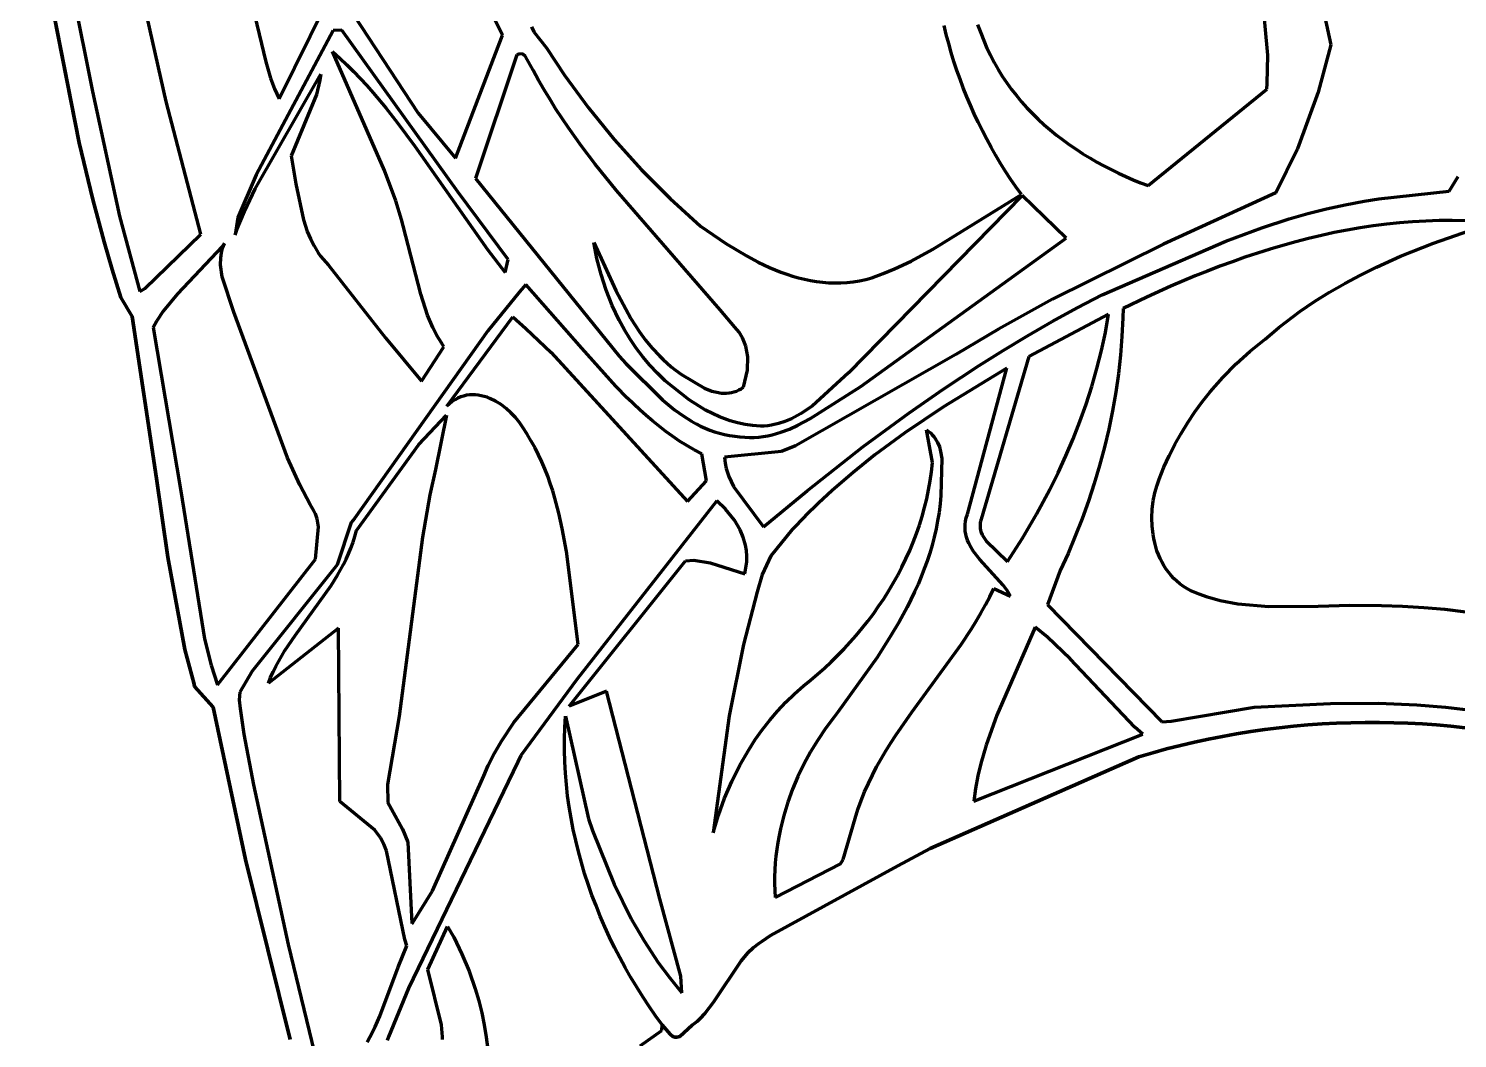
# Model space of a CAD drawing. Header units: millimetres. Extents: x 0 to 6.7, y 0 to 10.
# Drawn here: x 1.568 to 4.079, y 1.433 to 3.208 of the extents above; entities that cross this region are included whole.
import ezdxf

# ---------------------------------------------------------------- set-up
doc = ezdxf.new("R2010")
doc.units = ezdxf.units.MM
doc.layers.add('color#000000ff', color=7, linetype='CONTINUOUS', lineweight=100)
doc.layers.add('color#ffffffff', color=7, linetype='CONTINUOUS', lineweight=100)

msp = doc.modelspace()

# ---------------------------------------------------------------- linework, layer by layer
at = {"layer": 'color#000000ff'}
for p, q in [((1.6016, 3.4916), (1.6808, 3.0976)), ((1.6574, 3.0073), (1.5683, 3.4592)), ((2.4014, 3.1966), (2.3108, 3.3779)), ((3.746, 3.1611), (3.7254, 3.3887)), ((1.8102, 3.0799), (1.7467, 3.3621)), ((2.0912, 3.3072), (2.2529, 3.0596)), ((1.9616, 3.2471), (1.9853, 3.1495)), ((2.0086, 3.0848), (2.09, 3.2495)), ((3.2361, 3.2152), (3.2419, 3.2004)), ((3.8462, 3.2284), (3.8569, 3.1796)), ((2.1034, 3.2049), (1.9683, 2.9509)), ((2.119, 3.2051), (2.1034, 3.2049)), ((2.3227, 2.9214), (2.119, 3.2051)), ((2.3183, 2.9804), (2.4014, 3.1966)), ((2.4522, 3.2111), (2.456, 3.2023)), ((2.456, 3.2023), (2.4785, 3.1743)), ((3.1811, 3.1976), (3.1772, 3.2136)), ((3.1853, 3.1818), (3.1811, 3.1976)), ((3.2419, 3.2004), (3.2469, 3.187)), ((2.1938, 2.9588), (2.1025, 3.1677)), ((2.1025, 3.1677), (2.1152, 3.1562)), ((2.4785, 3.1743), (2.5102, 3.1265)), ((3.1898, 3.1659), (3.1853, 3.1818)), ((3.1946, 3.1502), (3.1898, 3.1659)), ((3.2469, 3.187), (3.2525, 3.1739)), ((3.2525, 3.1739), (3.2585, 3.1611)), ((3.8569, 3.1796), (3.8348, 3.0962)), ((1.9853, 3.1495), (1.9937, 3.121)), ((2.1152, 3.1562), (2.1275, 3.1445)), ((2.1275, 3.1445), (2.1395, 3.1325)), ((2.4264, 3.1617), (2.3538, 2.9444)), ((2.4298, 3.1632), (2.4264, 3.1617)), ((2.4328, 3.1638), (2.4298, 3.1632)), ((2.4367, 3.1631), (2.4328, 3.1638)), ((2.4418, 3.1588), (2.4367, 3.1631)), ((2.4551, 3.1352), (2.4418, 3.1588)), ((3.1998, 3.1346), (3.1946, 3.1502)), ((3.2585, 3.1611), (3.2651, 3.1485)), ((3.2651, 3.1485), (3.2721, 3.1363)), ((3.7451, 3.1114), (3.746, 3.1611)), ((1.9666, 2.9266), (2.0818, 3.1282)), ((1.9937, 3.121), (2.0005, 3.1025)), ((2.0803, 3.1176), (2.0741, 3.092)), ((2.0818, 3.1282), (2.0803, 3.1176)), ((2.1395, 3.1325), (2.1513, 3.1202)), ((2.1513, 3.1202), (2.1628, 3.1078)), ((2.4646, 3.1176), (2.4551, 3.1352)), ((2.4745, 3.1003), (2.4646, 3.1176)), ((2.5102, 3.1265), (2.5524, 3.0688)), ((3.2053, 3.1191), (3.1998, 3.1346)), ((3.211, 3.1037), (3.2053, 3.1191)), ((3.2721, 3.1363), (3.2795, 3.1243)), ((3.2795, 3.1243), (3.2874, 3.1126)), ((1.6808, 3.0976), (1.7282, 2.8782)), ((2.0005, 3.1025), (2.0044, 3.0936)), ((2.0044, 3.0936), (2.0086, 3.0848)), ((2.0741, 3.092), (2.03, 2.9843)), ((2.1628, 3.1078), (2.174, 3.095)), ((2.174, 3.095), (2.1959, 3.0691)), ((2.4847, 3.0833), (2.4745, 3.1003)), ((3.2171, 3.0884), (3.211, 3.1037)), ((3.2874, 3.1126), (3.2957, 3.1012)), ((3.2957, 3.1012), (3.3044, 3.0902)), ((3.3044, 3.0902), (3.3135, 3.0794)), ((3.5356, 2.9323), (3.7444, 3.1015)), ((3.7444, 3.1015), (3.7451, 3.1114)), ((3.8348, 3.0962), (3.7984, 2.9969)), ((1.8713, 2.8467), (1.8102, 3.0799)), ((2.1959, 3.0691), (2.2169, 3.0424)), ((2.4952, 3.0665), (2.4847, 3.0833)), ((2.5061, 3.0498), (2.4952, 3.0665)), ((2.5524, 3.0688), (2.5976, 3.0133)), ((3.2235, 3.0733), (3.2171, 3.0884)), ((3.2302, 3.0583), (3.2235, 3.0733)), ((3.3135, 3.0794), (3.3229, 3.0689)), ((3.3229, 3.0689), (3.3327, 3.0587)), ((2.2169, 3.0424), (2.2474, 3.0014)), ((2.2529, 3.0596), (2.3183, 2.9804)), ((2.5172, 3.0334), (2.5061, 3.0498)), ((3.2372, 3.0434), (3.2302, 3.0583)), ((3.2445, 3.0286), (3.2372, 3.0434)), ((3.3327, 3.0587), (3.3428, 3.0488)), ((3.3428, 3.0488), (3.3532, 3.0392)), ((3.3532, 3.0392), (3.3639, 3.03)), ((2.5402, 3.0012), (2.5172, 3.0334)), ((2.5976, 3.0133), (2.6455, 2.9601)), ((3.2521, 3.014), (3.2445, 3.0286)), ((3.2599, 2.9995), (3.2521, 3.014)), ((3.3639, 3.03), (3.3749, 3.021)), ((3.3749, 3.021), (3.3861, 3.0123)), ((1.6811, 2.9078), (1.6574, 3.0073)), ((2.2474, 3.0014), (2.3749, 2.8197)), ((2.5641, 2.9696), (2.5402, 3.0012)), ((3.2681, 2.9852), (3.2599, 2.9995)), ((3.3861, 3.0123), (3.3976, 3.0039)), ((3.3976, 3.0039), (3.4094, 2.9959)), ((3.4094, 2.9959), (3.4213, 2.9881)), ((3.7984, 2.9969), (3.7604, 2.9197)), ((2.03, 2.9843), (2.0377, 2.9353)), ((2.6013, 2.9233), (2.5641, 2.9696)), ((3.2765, 2.9711), (3.2681, 2.9852)), ((3.2852, 2.9571), (3.2765, 2.9711)), ((3.4213, 2.9881), (3.4334, 2.9807)), ((3.4334, 2.9807), (3.4458, 2.9735)), ((3.4458, 2.9735), (3.4582, 2.9667)), ((3.4582, 2.9667), (3.4709, 2.9602)), ((1.9683, 2.9509), (1.9361, 2.8763)), ((2.2137, 2.9055), (2.1938, 2.9588)), ((2.3538, 2.9444), (2.606, 2.6324)), ((2.6455, 2.9601), (2.696, 2.9093)), ((3.2942, 2.9433), (3.2852, 2.9571)), ((3.3035, 2.9297), (3.2942, 2.9433)), ((3.4709, 2.9602), (3.4836, 2.954)), ((3.4836, 2.954), (3.4965, 2.9481)), ((3.4965, 2.9481), (3.5094, 2.9425)), ((3.5094, 2.9425), (3.5225, 2.9373)), ((4.0649, 2.9224), (4.0806, 2.9481)), ((1.9476, 2.8867), (1.9666, 2.9266)), ((2.0377, 2.9353), (2.0512, 2.8719)), ((2.411, 2.8022), (2.3227, 2.9214)), ((2.7839, 2.7136), (2.6013, 2.9233)), ((3.3146, 2.9149), (3.0094, 2.6034)), ((3.1571, 2.82), (3.313, 2.9163)), ((3.313, 2.9163), (3.3035, 2.9297)), ((3.3917, 2.84), (3.3146, 2.9149)), ((3.5225, 2.9373), (3.5356, 2.9323)), ((3.7604, 2.9197), (3.5628, 2.8292)), ((3.9411, 2.9089), (4.0649, 2.9224)), ((1.7009, 2.8336), (1.6811, 2.9078)), ((2.2238, 2.8728), (2.2137, 2.9055)), ((2.696, 2.9093), (2.7489, 2.8611)), ((3.8163, 2.8829), (3.849, 2.8913)), ((3.849, 2.8913), (3.8821, 2.8986)), ((3.8821, 2.8986), (3.9154, 2.9047)), ((3.9154, 2.9047), (3.9411, 2.9089)), ((1.7282, 2.8782), (1.7641, 2.7459)), ((1.9361, 2.8763), (1.9313, 2.8456)), ((1.9351, 2.856), (1.9476, 2.8867)), ((2.0512, 2.8719), (2.058, 2.8517)), ((2.2268, 2.8617), (2.2238, 2.8728)), ((3.7356, 2.8581), (3.7838, 2.8736)), ((3.7838, 2.8736), (3.8163, 2.8829)), ((3.9545, 2.8644), (3.9315, 2.8614)), ((3.9775, 2.8668), (3.9545, 2.8644)), ((4.0006, 2.8686), (3.9775, 2.8668)), ((4.0238, 2.8699), (4.0006, 2.8686)), ((4.047, 2.8706), (4.0238, 2.8699)), ((4.0373, 2.8312), (4.1401, 2.8669)), ((4.0702, 2.8706), (4.047, 2.8706)), ((4.0935, 2.87), (4.0702, 2.8706)), ((1.7727, 2.7515), (1.8713, 2.8467)), ((1.9313, 2.8456), (1.9351, 2.856)), ((2.058, 2.8517), (2.0635, 2.8387)), ((2.0635, 2.8387), (2.07, 2.8262)), ((2.2579, 2.7411), (2.2268, 2.8617)), ((2.7489, 2.8611), (2.7935, 2.8306)), ((3.0307, 2.5793), (3.3917, 2.84)), ((3.6722, 2.8348), (3.7356, 2.8581)), ((3.8176, 2.8392), (3.7951, 2.8333)), ((3.8403, 2.8446), (3.8176, 2.8392)), ((3.863, 2.8495), (3.8403, 2.8446)), ((3.8857, 2.854), (3.863, 2.8495)), ((3.9086, 2.8579), (3.8857, 2.854)), ((3.9315, 2.8614), (3.9086, 2.8579)), ((1.7152, 2.7845), (1.7009, 2.8336)), ((1.9087, 2.8254), (1.8301, 2.7422)), ((1.9059, 2.8054), (1.9071, 2.8138)), ((1.9071, 2.8138), (1.9094, 2.8223)), ((1.9128, 2.8307), (1.9087, 2.8254)), ((1.9094, 2.8223), (1.9128, 2.8307)), ((2.07, 2.8262), (2.0774, 2.8142)), ((2.0774, 2.8142), (2.0815, 2.8084)), ((2.3749, 2.8197), (2.4059, 2.7792)), ((2.5671, 2.8038), (2.5615, 2.832)), ((2.5615, 2.832), (2.6005, 2.7478)), ((2.7935, 2.8306), (2.8312, 2.808)), ((3.1194, 2.7993), (3.1571, 2.82)), ((3.5628, 2.8292), (3.3679, 2.7325)), ((3.4553, 2.74), (3.6722, 2.8348)), ((3.7281, 2.8134), (3.706, 2.8061)), ((3.7504, 2.8205), (3.7281, 2.8134)), ((3.7727, 2.8271), (3.7504, 2.8205)), ((3.7951, 2.8333), (3.7727, 2.8271)), ((3.9795, 2.8079), (4.0373, 2.8312)), ((1.9055, 2.7927), (1.9059, 2.8054)), ((1.9085, 2.7716), (1.9055, 2.7927)), ((2.0815, 2.8084), (2.0859, 2.8028)), ((2.0859, 2.8028), (2.0906, 2.7974)), ((2.0906, 2.7974), (2.0956, 2.7921)), ((2.0956, 2.7921), (2.1957, 2.6645)), ((2.4059, 2.7792), (2.411, 2.8022)), ((2.5743, 2.7759), (2.5671, 2.8038)), ((2.8312, 2.808), (2.8506, 2.7977)), ((2.8506, 2.7977), (2.8704, 2.7884)), ((2.8704, 2.7884), (2.8905, 2.7801)), ((3.0903, 2.7856), (3.1194, 2.7993)), ((3.6621, 2.7903), (3.6403, 2.7819)), ((3.684, 2.7983), (3.6621, 2.7903)), ((3.706, 2.8061), (3.684, 2.7983)), ((3.909, 2.7749), (3.9369, 2.7887)), ((3.9369, 2.7887), (3.9795, 2.8079)), ((1.7305, 2.7356), (1.7152, 2.7845)), ((1.9289, 2.7095), (1.9085, 2.7716)), ((2.5832, 2.7484), (2.5743, 2.7759)), ((2.8905, 2.7801), (2.9007, 2.7764)), ((2.9007, 2.7764), (2.911, 2.7731)), ((2.911, 2.7731), (2.9214, 2.7701)), ((2.9214, 2.7701), (2.9318, 2.7675)), ((2.9318, 2.7675), (2.9423, 2.7653)), ((2.9423, 2.7653), (2.9529, 2.7636)), ((2.9529, 2.7636), (2.9635, 2.7622)), ((2.9635, 2.7622), (2.9742, 2.7614)), ((3.0067, 2.7618), (3.0176, 2.763)), ((3.0176, 2.763), (3.0286, 2.7648)), ((3.0286, 2.7648), (3.0397, 2.7671)), ((3.0397, 2.7671), (3.05, 2.7703)), ((3.05, 2.7703), (3.0704, 2.7774)), ((3.0704, 2.7774), (3.0903, 2.7856)), ((3.6187, 2.7733), (3.5758, 2.7552)), ((3.6403, 2.7819), (3.6187, 2.7733)), ((3.8815, 2.7603), (3.909, 2.7749)), ((1.7641, 2.7459), (1.7727, 2.7515)), ((1.8301, 2.7422), (1.8046, 2.7114)), ((2.2696, 2.7042), (2.2579, 2.7411)), ((2.4308, 2.7452), (2.3754, 2.6769)), ((2.4422, 2.7586), (2.4308, 2.7452)), ((2.5404, 2.6465), (2.4422, 2.7586)), ((2.5938, 2.7216), (2.5832, 2.7484)), ((2.6005, 2.7478), (2.6268, 2.6987)), ((2.9742, 2.7614), (2.985, 2.761)), ((2.985, 2.761), (2.9958, 2.7611)), ((2.9958, 2.7611), (3.0067, 2.7618)), ((3.411, 2.7171), (3.4553, 2.74)), ((3.5758, 2.7552), (3.5334, 2.7361)), ((3.8283, 2.7283), (3.8546, 2.7448)), ((3.8546, 2.7448), (3.8815, 2.7603)), ((1.7506, 2.7021), (1.7305, 2.7356)), ((2.6062, 2.6955), (2.5938, 2.7216)), ((2.8094, 2.6833), (2.7839, 2.7136)), ((3.3679, 2.7325), (3.2726, 2.6801)), ((3.3672, 2.6931), (3.411, 2.7171)), ((3.4917, 2.7163), (3.4913, 2.6998)), ((3.5334, 2.7361), (3.4917, 2.7163)), ((3.8026, 2.7108), (3.8283, 2.7283)), ((1.7933, 2.4175), (1.7506, 2.7021)), ((1.7937, 2.6947), (1.7873, 2.6829)), ((1.8046, 2.7114), (1.7937, 2.6947)), ((2.0233, 2.4535), (1.9289, 2.7095)), ((2.2787, 2.6828), (2.2696, 2.7042)), ((2.3035, 2.5444), (2.4191, 2.7018)), ((2.4191, 2.7018), (2.4421, 2.6812)), ((2.6154, 2.6787), (2.6062, 2.6955)), ((2.6268, 2.6987), (2.6418, 2.6754)), ((3.324, 2.6683), (3.3672, 2.6931)), ((3.4662, 2.7062), (3.326, 2.6321)), ((3.4606, 2.6741), (3.4662, 2.7062)), ((3.4913, 2.6998), (3.4897, 2.6669)), ((3.7653, 2.6825), (3.7776, 2.6922)), ((3.7776, 2.6922), (3.79, 2.7016)), ((3.79, 2.7016), (3.8026, 2.7108)), ((1.7873, 2.6829), (1.8359, 2.3951)), ((2.3754, 2.6769), (2.1408, 2.3472)), ((2.1957, 2.6645), (2.2589, 2.5883)), ((2.2857, 2.669), (2.2787, 2.6828)), ((2.2938, 2.6556), (2.2857, 2.669)), ((2.4421, 2.6812), (2.4866, 2.6387)), ((2.6254, 2.6623), (2.6154, 2.6787)), ((2.6362, 2.6464), (2.6254, 2.6623)), ((2.6418, 2.6754), (2.6526, 2.6605)), ((2.8169, 2.6743), (2.8094, 2.6833)), ((2.8229, 2.6644), (2.8169, 2.6743)), ((2.8286, 2.6502), (2.8229, 2.6644)), ((3.2726, 2.6801), (3.1977, 2.6356)), ((3.2812, 2.6426), (3.324, 2.6683)), ((3.4538, 2.6422), (3.4606, 2.6741)), ((3.4897, 2.6669), (3.4871, 2.6341)), ((3.7154, 2.6413), (3.7415, 2.6622)), ((3.7415, 2.6622), (3.7533, 2.6725)), ((3.7533, 2.6725), (3.7653, 2.6825)), ((2.2589, 2.5883), (2.2983, 2.649)), ((2.2983, 2.649), (2.2938, 2.6556)), ((2.4866, 2.6387), (2.7262, 2.3773)), ((2.6002, 2.5796), (2.5404, 2.6465)), ((2.6477, 2.6311), (2.6362, 2.6464)), ((2.6526, 2.6605), (2.6643, 2.6463)), ((2.6643, 2.6463), (2.6769, 2.6328)), ((2.8321, 2.6314), (2.8286, 2.6502)), ((3.239, 2.6161), (3.2812, 2.6426)), ((3.4459, 2.6106), (3.4538, 2.6422)), ((3.6905, 2.6189), (3.7154, 2.6413)), ((2.606, 2.6324), (2.6181, 2.6195)), ((2.6181, 2.6195), (2.6826, 2.5554)), ((2.6601, 2.6164), (2.6477, 2.6311)), ((2.6733, 2.6024), (2.6601, 2.6164)), ((2.6769, 2.6328), (2.6836, 2.6263)), ((2.6836, 2.6263), (2.6905, 2.62)), ((2.6905, 2.62), (2.6977, 2.6139)), ((2.6977, 2.6139), (2.7052, 2.6081)), ((2.8319, 2.6081), (2.8321, 2.6314)), ((3.1977, 2.6356), (2.9161, 2.4748)), ((3.1765, 2.5749), (3.239, 2.6161)), ((3.326, 2.6321), (3.2424, 2.346)), ((3.4871, 2.6341), (3.4835, 2.6015)), ((3.667, 2.595), (3.6905, 2.6189)), ((2.6872, 2.5891), (2.6733, 2.6024)), ((2.7294, 2.5554), (2.6872, 2.5891)), ((2.7052, 2.6081), (2.7159, 2.6004)), ((2.7159, 2.6004), (2.756, 2.5762)), ((2.8249, 2.5779), (2.8319, 2.6081)), ((3.0094, 2.6034), (2.9454, 2.5448)), ((3.2877, 2.6112), (3.176, 2.5433)), ((3.2181, 2.355), (3.2877, 2.6112)), ((3.4369, 2.5793), (3.4459, 2.6106)), ((3.4835, 2.6015), (3.4788, 2.5689)), ((3.6449, 2.5699), (3.667, 2.595)), ((2.3329, 2.5624), (2.3278, 2.5607)), ((2.338, 2.5636), (2.3329, 2.5624)), ((2.3431, 2.5643), (2.338, 2.5636)), ((2.3483, 2.5646), (2.3431, 2.5643)), ((2.3535, 2.5644), (2.3483, 2.5646)), ((2.3587, 2.5639), (2.3535, 2.5644)), ((2.3639, 2.563), (2.3587, 2.5639)), ((2.369, 2.5617), (2.3639, 2.563)), ((2.3741, 2.5601), (2.369, 2.5617)), ((2.6211, 2.5584), (2.6002, 2.5796)), ((2.756, 2.5762), (2.7689, 2.5712)), ((2.7689, 2.5712), (2.7776, 2.5689)), ((2.7776, 2.5689), (2.7863, 2.5676)), ((2.7863, 2.5676), (2.795, 2.5675)), ((2.795, 2.5675), (2.7993, 2.5679)), ((2.7993, 2.5679), (2.8037, 2.5686)), ((2.8037, 2.5686), (2.808, 2.5697)), ((2.808, 2.5697), (2.8123, 2.5711)), ((2.8123, 2.5711), (2.8165, 2.573)), ((2.8165, 2.573), (2.8207, 2.5753)), ((2.8207, 2.5753), (2.8249, 2.5779)), ((2.9415, 2.5225), (3.0307, 2.5793)), ((3.1151, 2.5321), (3.1765, 2.5749)), ((3.4269, 2.5482), (3.4369, 2.5793)), ((3.4788, 2.5689), (3.4732, 2.5365)), ((3.631, 2.5524), (3.6449, 2.5699)), ((2.3082, 2.5488), (2.3035, 2.5444)), ((2.313, 2.5526), (2.3082, 2.5488)), ((2.3178, 2.5558), (2.313, 2.5526)), ((2.3228, 2.5585), (2.3178, 2.5558)), ((2.3278, 2.5607), (2.3228, 2.5585)), ((2.3792, 2.5581), (2.3741, 2.5601)), ((2.3891, 2.5533), (2.3792, 2.5581)), ((2.3986, 2.5473), (2.3891, 2.5533)), ((2.4076, 2.5405), (2.3986, 2.5473)), ((2.4161, 2.5328), (2.4076, 2.5405)), ((2.6426, 2.538), (2.6211, 2.5584)), ((2.6537, 2.5281), (2.6426, 2.538)), ((2.6826, 2.5554), (2.7037, 2.5381)), ((2.7037, 2.5381), (2.7184, 2.5275)), ((2.7582, 2.5375), (2.7294, 2.5554)), ((2.7825, 2.5257), (2.7582, 2.5375)), ((2.9454, 2.5448), (2.9251, 2.5309)), ((3.176, 2.5433), (3.1083, 2.4976)), ((3.4159, 2.5175), (3.4269, 2.5482)), ((3.4732, 2.5365), (3.4666, 2.5043)), ((3.6178, 2.5344), (3.631, 2.5524)), ((2.2541, 2.4771), (2.3025, 2.529)), ((2.3025, 2.529), (2.2836, 2.4331)), ((2.4239, 2.5246), (2.4161, 2.5328)), ((2.4309, 2.5158), (2.4239, 2.5246)), ((2.437, 2.5068), (2.4309, 2.5158)), ((2.665, 2.5185), (2.6537, 2.5281)), ((2.6765, 2.5092), (2.665, 2.5185)), ((2.7184, 2.5275), (2.7335, 2.518)), ((2.7335, 2.518), (2.7413, 2.5136)), ((2.7413, 2.5136), (2.7492, 2.5096)), ((2.8014, 2.5187), (2.7825, 2.5257)), ((2.8143, 2.5151), (2.8014, 2.5187)), ((2.8275, 2.5123), (2.8143, 2.5151)), ((2.8408, 2.5104), (2.8275, 2.5123)), ((2.886, 2.5138), (2.8739, 2.511)), ((2.8976, 2.5175), (2.886, 2.5138)), ((2.9089, 2.5223), (2.8976, 2.5175)), ((2.9251, 2.5309), (2.9089, 2.5223)), ((2.92, 2.511), (2.9415, 2.5225)), ((3.0347, 2.4729), (3.1151, 2.5321)), ((3.404, 2.4871), (3.4159, 2.5175)), ((3.5937, 2.4968), (3.6054, 2.5158)), ((3.6054, 2.5158), (3.6178, 2.5344)), ((2.4446, 2.4951), (2.437, 2.5068)), ((2.4517, 2.4833), (2.4446, 2.4951)), ((2.6882, 2.5002), (2.6765, 2.5092)), ((2.7002, 2.4916), (2.6882, 2.5002)), ((2.7125, 2.4833), (2.7002, 2.4916)), ((2.7492, 2.5096), (2.7573, 2.5059)), ((2.7573, 2.5059), (2.7655, 2.5025)), ((2.7655, 2.5025), (2.7739, 2.4995)), ((2.7739, 2.4995), (2.7825, 2.4969)), ((2.7825, 2.4969), (2.7912, 2.4947)), ((2.7912, 2.4947), (2.8001, 2.4929)), ((2.8001, 2.4929), (2.8092, 2.4916)), ((2.8092, 2.4916), (2.8184, 2.4908)), ((2.8184, 2.4908), (2.8269, 2.49)), ((2.8269, 2.49), (2.8352, 2.4896)), ((2.8352, 2.4896), (2.8434, 2.4897)), ((2.8544, 2.5095), (2.8408, 2.5104)), ((2.8434, 2.4897), (2.8515, 2.4903)), ((2.8515, 2.4903), (2.8594, 2.4912)), ((2.8613, 2.5094), (2.8544, 2.5095)), ((2.8594, 2.4912), (2.8673, 2.4926)), ((2.8676, 2.5101), (2.8613, 2.5094)), ((2.8673, 2.4926), (2.8751, 2.4943)), ((2.8739, 2.511), (2.8676, 2.5101)), ((2.8751, 2.4943), (2.8828, 2.4963)), ((2.8828, 2.4963), (2.8904, 2.4987)), ((2.8904, 2.4987), (2.9053, 2.5043)), ((2.9053, 2.5043), (2.92, 2.511)), ((3.1083, 2.4976), (3.0558, 2.4588)), ((3.1568, 2.4454), (3.1464, 2.5031)), ((3.1464, 2.5031), (3.1501, 2.5003)), ((3.1501, 2.5003), (3.1534, 2.4974)), ((3.1534, 2.4974), (3.1565, 2.4943)), ((3.1565, 2.4943), (3.1592, 2.4911)), ((3.1592, 2.4911), (3.1617, 2.4877)), ((3.1617, 2.4877), (3.1658, 2.4805)), ((3.3912, 2.4571), (3.404, 2.4871)), ((3.4666, 2.5043), (3.459, 2.4723)), ((3.5829, 2.4773), (3.5937, 2.4968)), ((2.1446, 2.326), (2.2541, 2.4771)), ((2.4583, 2.4713), (2.4517, 2.4833)), ((2.4645, 2.4591), (2.4583, 2.4713)), ((2.7251, 2.4753), (2.7125, 2.4833)), ((2.738, 2.4678), (2.7251, 2.4753)), ((2.7513, 2.4606), (2.738, 2.4678)), ((2.8915, 2.465), (2.7915, 2.4547)), ((2.9161, 2.4748), (2.8915, 2.465)), ((2.9365, 2.396), (3.0347, 2.4729)), ((3.1658, 2.4805), (3.1689, 2.4729)), ((3.1689, 2.4729), (3.1711, 2.4649)), ((3.1711, 2.4649), (3.1731, 2.4523)), ((3.459, 2.4723), (3.4505, 2.4405)), ((3.5728, 2.4574), (3.5829, 2.4773)), ((2.0451, 2.4064), (2.0233, 2.4535)), ((2.4703, 2.4468), (2.4645, 2.4591)), ((2.4756, 2.4342), (2.4703, 2.4468)), ((2.7599, 2.4136), (2.7513, 2.4606)), ((2.7915, 2.4547), (2.7925, 2.4446)), ((2.7925, 2.4446), (2.7945, 2.4349)), ((3.0558, 2.4588), (3.0176, 2.4282)), ((3.1551, 2.4294), (3.1568, 2.4454)), ((3.1731, 2.4523), (3.1714, 2.3876)), ((3.3775, 2.4274), (3.3912, 2.4571)), ((3.4505, 2.4405), (3.4412, 2.4089)), ((3.5553, 2.4164), (3.5636, 2.4371)), ((3.5636, 2.4371), (3.5728, 2.4574)), ((1.8129, 2.2793), (1.7933, 2.4175)), ((2.2836, 2.4331), (2.2737, 2.3888)), ((2.4806, 2.4216), (2.4756, 2.4342)), ((2.4852, 2.4088), (2.4806, 2.4216)), ((2.7262, 2.3773), (2.7599, 2.4136)), ((2.7945, 2.4349), (2.7989, 2.421)), ((2.7989, 2.421), (2.8071, 2.4035)), ((3.0176, 2.4282), (2.9805, 2.3962)), ((3.15, 2.3976), (3.1528, 2.4134)), ((3.1528, 2.4134), (3.1551, 2.4294)), ((3.363, 2.3981), (3.3775, 2.4274)), ((3.5514, 2.4059), (3.5553, 2.4164)), ((1.8359, 2.3951), (1.8433, 2.3479)), ((2.0631, 2.3718), (2.0451, 2.4064)), ((2.2737, 2.3888), (2.2605, 2.3146)), ((2.4894, 2.3959), (2.4852, 2.4088)), ((2.4933, 2.3828), (2.4894, 2.3959)), ((2.8071, 2.4035), (2.8596, 2.3326)), ((2.8596, 2.3326), (2.9365, 2.396)), ((2.9805, 2.3962), (2.9565, 2.3741)), ((3.1467, 2.3819), (3.15, 2.3976)), ((3.1714, 2.3876), (3.1701, 2.3727)), ((3.3398, 2.3549), (3.363, 2.3981)), ((3.4412, 2.4089), (3.4309, 2.3776)), ((3.5448, 2.3779), (3.5476, 2.3921)), ((3.5476, 2.3921), (3.5514, 2.4059)), ((2.0695, 2.3604), (2.0631, 2.3718)), ((2.0726, 2.3551), (2.0695, 2.3604)), ((2.5003, 2.3564), (2.4933, 2.3828)), ((2.778, 2.378), (2.5316, 2.0644)), ((2.7929, 2.3638), (2.778, 2.378)), ((2.8088, 2.3444), (2.7929, 2.3638)), ((2.9565, 2.3741), (2.9332, 2.3512)), ((3.1386, 2.3509), (3.1429, 2.3663)), ((3.1429, 2.3663), (3.1467, 2.3819)), ((3.1701, 2.3727), (3.1683, 2.3579)), ((3.4309, 2.3776), (3.4197, 2.3467)), ((3.5424, 2.3485), (3.543, 2.3633)), ((3.543, 2.3633), (3.5448, 2.3779)), ((1.8433, 2.3479), (1.8775, 2.1356)), ((2.0757, 2.3468), (2.0726, 2.3551)), ((2.0776, 2.3324), (2.0757, 2.3468)), ((2.135, 2.34), (2.1109, 2.2657)), ((2.1408, 2.3472), (2.135, 2.34)), ((2.5062, 2.3297), (2.5003, 2.3564)), ((2.8187, 2.3275), (2.8088, 2.3444)), ((2.9332, 2.3512), (2.9105, 2.3277)), ((3.1286, 2.3205), (3.1338, 2.3356)), ((3.1338, 2.3356), (3.1386, 2.3509)), ((3.1659, 2.3433), (3.1631, 2.3288)), ((3.1683, 2.3579), (3.1659, 2.3433)), ((3.2141, 2.3308), (3.2142, 2.3365)), ((3.2142, 2.3365), (3.2149, 2.3425)), ((3.2149, 2.3425), (3.2162, 2.3486)), ((3.2162, 2.3486), (3.2181, 2.355)), ((3.2408, 2.3393), (3.2404, 2.336)), ((3.2404, 2.336), (3.2406, 2.3298)), ((3.2414, 2.3426), (3.2408, 2.3393)), ((3.2424, 2.346), (3.2414, 2.3426)), ((3.315, 2.3127), (3.3398, 2.3549)), ((3.4197, 2.3467), (3.4078, 2.316)), ((3.5428, 2.3337), (3.5424, 2.3485)), ((2.0723, 2.2757), (2.0776, 2.3324)), ((2.1386, 2.3053), (2.1418, 2.3155)), ((2.1418, 2.3155), (2.1446, 2.326)), ((2.2605, 2.3146), (2.2198, 2)), ((2.5135, 2.2891), (2.5062, 2.3297)), ((2.8244, 2.3142), (2.8187, 2.3275)), ((2.8284, 2.3003), (2.8244, 2.3142)), ((2.9105, 2.3277), (2.8727, 2.2818)), ((3.1229, 2.3055), (3.1286, 2.3205)), ((3.1598, 2.3145), (3.1561, 2.3003)), ((3.1631, 2.3288), (3.1598, 2.3145)), ((3.2145, 2.3251), (3.2141, 2.3308)), ((3.2154, 2.3196), (3.2145, 2.3251)), ((3.2168, 2.3143), (3.2154, 2.3196)), ((3.2186, 2.3091), (3.2168, 2.3143)), ((3.2406, 2.3298), (3.2419, 2.3239)), ((3.2419, 2.3239), (3.2442, 2.3183)), ((3.2442, 2.3183), (3.2509, 2.3078)), ((3.2888, 2.2716), (3.315, 2.3127)), ((3.4078, 2.316), (3.395, 2.2857)), ((3.5444, 2.319), (3.5428, 2.3337)), ((3.5457, 2.3118), (3.5444, 2.319)), ((3.5473, 2.3046), (3.5457, 2.3118)), ((2.1264, 2.2756), (2.1308, 2.2853)), ((2.1308, 2.2853), (2.1349, 2.2952)), ((2.1349, 2.2952), (2.1386, 2.3053)), ((2.5342, 2.1259), (2.5135, 2.2891)), ((2.8299, 2.2907), (2.8284, 2.3003)), ((2.8306, 2.2809), (2.8299, 2.2907)), ((3.1102, 2.2761), (3.1168, 2.2907)), ((3.1168, 2.2907), (3.1229, 2.3055)), ((3.1519, 2.2862), (3.1474, 2.2723)), ((3.1561, 2.3003), (3.1519, 2.2862)), ((3.2207, 2.3039), (3.2186, 2.3091)), ((3.2233, 2.2989), (3.2207, 2.3039)), ((3.2292, 2.2892), (3.2233, 2.2989)), ((3.24, 2.2752), (3.2292, 2.2892)), ((3.2509, 2.3078), (3.2888, 2.2716)), ((3.395, 2.2857), (3.3814, 2.2557)), ((3.5491, 2.2975), (3.5473, 2.3046)), ((3.5513, 2.2906), (3.5491, 2.2975)), ((3.5539, 2.2838), (3.5513, 2.2906)), ((1.8427, 2.1171), (1.8129, 2.2793)), ((1.9003, 2.0551), (2.0723, 2.2757)), ((2.1109, 2.2657), (1.9614, 2.0789)), ((2.1112, 2.2475), (2.1216, 2.2661)), ((2.1216, 2.2661), (2.1264, 2.2756)), ((2.5186, 2.0173), (2.7228, 2.2728)), ((2.7228, 2.2728), (2.7375, 2.2738)), ((2.7375, 2.2738), (2.7664, 2.2692)), ((2.7664, 2.2692), (2.8269, 2.2499)), ((2.8269, 2.2499), (2.8291, 2.2605)), ((2.8291, 2.2605), (2.8304, 2.2708)), ((2.8304, 2.2708), (2.8306, 2.2809)), ((2.8727, 2.2818), (2.8576, 2.2489)), ((3.0958, 2.2475), (3.1032, 2.2617)), ((3.1032, 2.2617), (3.1102, 2.2761)), ((3.1474, 2.2723), (3.1424, 2.2586)), ((3.2808, 2.2298), (3.24, 2.2752)), ((3.5567, 2.2771), (3.5539, 2.2838)), ((3.5599, 2.2707), (3.5567, 2.2771)), ((3.5634, 2.2644), (3.5599, 2.2707)), ((3.5672, 2.2584), (3.5634, 2.2644)), ((2.0998, 2.2294), (2.1112, 2.2475)), ((2.8576, 2.2489), (2.8486, 2.2183)), ((3.088, 2.2335), (3.0958, 2.2475)), ((3.1371, 2.2449), (3.1314, 2.2314)), ((3.1424, 2.2586), (3.1371, 2.2449)), ((3.3814, 2.2557), (3.3591, 2.1956)), ((3.5714, 2.2526), (3.5672, 2.2584)), ((3.576, 2.2471), (3.5714, 2.2526)), ((3.5809, 2.2418), (3.576, 2.2471)), ((3.5861, 2.2368), (3.5809, 2.2418)), ((3.5917, 2.2322), (3.5861, 2.2368)), ((2.0368, 2.1418), (2.0998, 2.2294)), ((2.8486, 2.2183), (2.8248, 2.1256)), ((3.0712, 2.2061), (3.0798, 2.2197)), ((3.0798, 2.2197), (3.088, 2.2335)), ((3.1254, 2.218), (3.119, 2.2047)), ((3.1314, 2.2314), (3.1254, 2.218)), ((3.2575, 2.2096), (3.2646, 2.2243)), ((3.2646, 2.2243), (3.2937, 2.2108)), ((3.2878, 2.2204), (3.2808, 2.2298)), ((3.2937, 2.2108), (3.2878, 2.2204)), ((3.5977, 2.2278), (3.5917, 2.2322)), ((3.6041, 2.2239), (3.5977, 2.2278)), ((3.6109, 2.2203), (3.6041, 2.2239)), ((3.6253, 2.214), (3.6109, 2.2203)), ((3.6401, 2.2087), (3.6253, 2.214)), ((3.0529, 2.1797), (3.0622, 2.1928)), ((3.0622, 2.1928), (3.0712, 2.2061)), ((3.1124, 2.1916), (3.0983, 2.1657)), ((3.119, 2.2047), (3.1124, 2.1916)), ((3.242, 2.1809), (3.25, 2.1952)), ((3.25, 2.1952), (3.2575, 2.2096)), ((3.3591, 2.1956), (3.5596, 1.9899)), ((3.6626, 2.2024), (3.6401, 2.2087)), ((3.6933, 2.1966), (3.6626, 2.2024)), ((3.7481, 2.192), (3.6933, 2.1966)), ((3.8344, 2.1926), (3.7481, 2.192)), ((3.8901, 2.194), (3.8344, 2.1926)), ((3.9459, 2.1936), (3.8901, 2.194)), ((3.9831, 2.1923), (3.9459, 2.1936)), ((4.0202, 2.1901), (3.9831, 2.1923)), ((4.0573, 2.187), (4.0202, 2.1901)), ((4.0942, 2.1828), (4.0573, 2.187)), ((3.0333, 2.1542), (3.0433, 2.1668)), ((3.0433, 2.1668), (3.0529, 2.1797)), ((3.0983, 2.1657), (3.0833, 2.1402)), ((3.2252, 2.1531), (3.2338, 2.1669)), ((3.2338, 2.1669), (3.242, 2.1809)), ((1.8775, 2.1356), (1.8894, 2.0894)), ((2.113, 2.1547), (1.9897, 2.058)), ((2.0189, 2.115), (2.0368, 2.1418)), ((2.1152, 1.8496), (2.113, 2.1547)), ((3.0124, 2.1298), (3.023, 2.1418)), ((3.023, 2.1418), (3.0333, 2.1542)), ((3.0833, 2.1402), (3.0594, 2.1027)), ((3.2072, 2.1258), (3.2252, 2.1531)), ((3.3374, 2.1563), (3.2702, 2.0017)), ((3.3587, 2.1388), (3.3374, 2.1563)), ((3.3986, 2.1008), (3.3587, 2.1388)), ((1.8592, 2.0558), (1.8427, 2.1171)), ((2.008, 2.0966), (2.0189, 2.115)), ((2.4213, 1.9888), (2.5342, 2.1259)), ((2.8248, 2.1256), (2.7995, 2.0005)), ((2.9902, 2.1064), (3.0014, 2.1179)), ((3.0014, 2.1179), (3.0124, 2.1298)), ((3.1203, 2.0067), (3.2072, 2.1258)), ((1.8894, 2.0894), (1.9003, 2.0551)), ((1.9982, 2.0776), (2.0029, 2.0872)), ((2.0029, 2.0872), (2.008, 2.0966)), ((2.955, 2.0736), (2.967, 2.0843)), ((2.967, 2.0843), (2.9787, 2.0952)), ((2.9787, 2.0952), (2.9902, 2.1064)), ((3.0594, 2.1027), (2.9907, 2.0069)), ((3.5125, 1.9803), (3.3986, 2.1008)), ((1.9614, 2.0789), (1.9397, 2.042)), ((1.9897, 2.058), (1.9937, 2.0679)), ((1.9937, 2.0679), (1.9982, 2.0776)), ((2.5316, 2.0644), (2.4335, 1.9304)), ((2.9302, 2.0533), (2.9427, 2.0633)), ((2.9427, 2.0633), (2.955, 2.0736)), ((1.8599, 2.0519), (1.8592, 2.0558)), ((1.8926, 2.0154), (1.8599, 2.0519)), ((1.9397, 2.042), (1.9386, 2.0284)), ((2.584, 2.0439), (2.5186, 2.0173)), ((2.6774, 1.6787), (2.584, 2.0439)), ((2.8989, 2.0243), (2.9142, 2.0391)), ((2.9142, 2.0391), (2.9302, 2.0533)), ((1.9497, 1.748), (1.8926, 2.0154)), ((1.9386, 2.0284), (1.9404, 2.0133)), ((1.9404, 2.0133), (1.9467, 1.9684)), ((2.8844, 2.0087), (2.8989, 2.0243)), ((3.5765, 1.9912), (3.7219, 2.0155)), ((3.7219, 2.0155), (3.8564, 2.0223)), ((3.8564, 2.0223), (3.9407, 2.0225)), ((3.9407, 2.0225), (4.008, 2.0197)), ((4.008, 2.0197), (4.0583, 2.0156)), ((4.0583, 2.0156), (4.1084, 2.0097)), ((2.2198, 2), (2.1991, 1.8799)), ((2.3995, 1.9561), (2.4213, 1.9888)), ((2.5106, 1.9799), (2.5118, 2)), ((2.5118, 2), (2.5526, 1.8193)), ((2.7995, 2.0005), (2.7715, 1.795)), ((2.8577, 1.9759), (2.8707, 1.9926)), ((2.8707, 1.9926), (2.8844, 2.0087)), ((2.9832, 1.9975), (2.9687, 1.978)), ((2.9907, 2.0069), (2.9832, 1.9975)), ((3.0923, 1.9664), (3.1203, 2.0067)), ((3.2702, 2.0017), (3.2513, 1.949)), ((3.5596, 1.9899), (3.5765, 1.9912)), ((3.8163, 1.9843), (3.7912, 1.9821)), ((3.8414, 1.9861), (3.8163, 1.9843)), ((3.8666, 1.9874), (3.8414, 1.9861)), ((3.8918, 1.9883), (3.8666, 1.9874)), ((3.917, 1.9888), (3.8918, 1.9883)), ((3.9422, 1.9888), (3.917, 1.9888)), ((3.9674, 1.9883), (3.9422, 1.9888)), ((3.9925, 1.9874), (3.9674, 1.9883)), ((4.0177, 1.9861), (3.9925, 1.9874)), ((4.0428, 1.9843), (4.0177, 1.9861)), ((4.0679, 1.982), (4.0428, 1.9843)), ((1.9467, 1.9684), (1.9634, 1.8793)), ((2.5101, 1.9598), (2.5106, 1.9799)), ((2.5101, 1.9398), (2.5101, 1.9598)), ((2.8341, 1.9409), (2.8455, 1.9586)), ((2.8455, 1.9586), (2.8577, 1.9759)), ((2.9687, 1.978), (2.9551, 1.9578)), ((3.0835, 1.9527), (3.0923, 1.9664)), ((3.2295, 1.8504), (3.5263, 1.968)), ((3.5263, 1.968), (3.5125, 1.9803)), ((3.6417, 1.9594), (3.6171, 1.954)), ((3.6665, 1.9642), (3.6417, 1.9594)), ((3.6913, 1.9687), (3.6665, 1.9642)), ((3.7161, 1.9727), (3.6913, 1.9687)), ((3.7411, 1.9762), (3.7161, 1.9727)), ((3.7661, 1.9794), (3.7411, 1.9762)), ((3.7912, 1.9821), (3.7661, 1.9794)), ((4.093, 1.9793), (4.0679, 1.982)), ((2.3849, 1.9305), (2.3995, 1.9561)), ((2.5107, 1.9198), (2.5101, 1.9398)), ((2.8183, 1.9134), (2.8341, 1.9409)), ((2.9425, 1.937), (2.9309, 1.9156)), ((2.9551, 1.9578), (2.9425, 1.937)), ((3.0666, 1.9249), (3.0749, 1.9389)), ((3.0749, 1.9389), (3.0835, 1.9527)), ((3.2513, 1.949), (3.2419, 1.9167)), ((3.5438, 1.9355), (3.5196, 1.9284)), ((3.5681, 1.9421), (3.5438, 1.9355)), ((3.5926, 1.9483), (3.5681, 1.9421)), ((3.6171, 1.954), (3.5926, 1.9483)), ((2.428, 1.9193), (2.2358, 1.5216)), ((2.3681, 1.8947), (2.3761, 1.9128)), ((2.3761, 1.9128), (2.3849, 1.9305)), ((2.4335, 1.9304), (2.428, 1.9193)), ((2.5118, 1.8998), (2.5107, 1.9198)), ((2.8041, 1.8849), (2.8183, 1.9134)), ((2.9309, 1.9156), (2.9204, 1.8937)), ((3.0512, 1.8963), (3.0587, 1.9107)), ((3.0587, 1.9107), (3.0666, 1.9249)), ((3.5196, 1.9284), (3.1527, 1.7671)), ((3.2419, 1.9167), (3.2368, 1.8949)), ((2.2781, 1.693), (2.3681, 1.8947)), ((2.5135, 1.8799), (2.5118, 1.8998)), ((2.7916, 1.8556), (2.8041, 1.8849)), ((2.9204, 1.8937), (2.911, 1.8713)), ((3.0441, 1.8817), (3.0512, 1.8963)), ((3.2368, 1.8949), (3.2326, 1.8728)), ((1.9634, 1.8793), (2.0243, 1.5987)), ((2.1991, 1.8799), (2.1994, 1.848)), ((2.5157, 1.86), (2.5135, 1.8799)), ((2.5184, 1.8402), (2.5157, 1.86)), ((2.911, 1.8713), (2.9027, 1.8485)), ((3.0314, 1.8516), (3.0375, 1.8668)), ((3.0375, 1.8668), (3.0441, 1.8817)), ((3.2326, 1.8728), (3.2295, 1.8504)), ((2.177, 1.7995), (2.1152, 1.8496)), ((2.1994, 1.848), (2.2256, 1.801)), ((2.5217, 1.8205), (2.5184, 1.8402)), ((2.7808, 1.8256), (2.7916, 1.8556)), ((2.899, 1.837), (2.8955, 1.8253)), ((2.9027, 1.8485), (2.899, 1.837)), ((3.0209, 1.8202), (3.0258, 1.836)), ((3.0258, 1.836), (3.0314, 1.8516)), ((2.5255, 1.8009), (2.5217, 1.8205)), ((2.5526, 1.8193), (2.5595, 1.799)), ((2.7715, 1.795), (2.7808, 1.8256)), ((2.8924, 1.8136), (2.8897, 1.8018)), ((2.8955, 1.8253), (2.8924, 1.8136)), ((2.9997, 1.7477), (3.0209, 1.8202)), ((2.1868, 1.7861), (2.177, 1.7995)), ((2.1927, 1.775), (2.1868, 1.7861)), ((2.2256, 1.801), (2.2347, 1.7784)), ((2.5298, 1.7813), (2.5255, 1.8009)), ((2.5595, 1.799), (2.5973, 1.7047)), ((2.8872, 1.7899), (2.885, 1.778)), ((2.8897, 1.8018), (2.8872, 1.7899)), ((2.1972, 1.7629), (2.1927, 1.775)), ((2.2298, 1.6073), (2.1972, 1.7629)), ((2.2347, 1.7784), (2.2418, 1.6355)), ((2.5345, 1.7619), (2.5298, 1.7813)), ((2.5398, 1.7426), (2.5345, 1.7619)), ((2.8832, 1.766), (2.8817, 1.754)), ((2.885, 1.778), (2.8832, 1.766)), ((3.1527, 1.7671), (3.096, 1.737)), ((2.0282, 1.4313), (1.9497, 1.748)), ((2.5455, 1.7235), (2.5398, 1.7426)), ((3.096, 1.737), (2.8723, 1.6146)), ((2.8806, 1.7419), (2.8798, 1.7298)), ((2.8802, 1.6811), (2.995, 1.7405)), ((2.8817, 1.754), (2.8806, 1.7419)), ((2.995, 1.7405), (2.9997, 1.7477)), ((2.5517, 1.7044), (2.5455, 1.7235)), ((2.8794, 1.7176), (2.8793, 1.7055)), ((2.8798, 1.7298), (2.8794, 1.7176)), ((2.2438, 1.6369), (2.2781, 1.693)), ((2.5584, 1.6855), (2.5517, 1.7044)), ((2.5655, 1.6668), (2.5584, 1.6855)), ((2.5973, 1.7047), (2.6275, 1.6439)), ((2.8793, 1.7055), (2.8796, 1.6933)), ((2.8796, 1.6933), (2.8802, 1.6811)), ((2.573, 1.6482), (2.5655, 1.6668)), ((2.7145, 1.5431), (2.6774, 1.6787)), ((2.2418, 1.6355), (2.2438, 1.6369)), ((2.581, 1.6298), (2.573, 1.6482)), ((2.6275, 1.6439), (2.6502, 1.6048)), ((2.233, 1.5959), (2.2298, 1.6073)), ((2.2701, 1.5546), (2.3047, 1.6304)), ((2.3047, 1.6304), (2.3154, 1.6113)), ((2.3154, 1.6113), (2.3298, 1.5818)), ((2.5893, 1.6116), (2.581, 1.6298)), ((2.5981, 1.5935), (2.5893, 1.6116)), ((2.8723, 1.6146), (2.8568, 1.6039)), ((2.0243, 1.5987), (2.0843, 1.351)), ((2.218, 1.5589), (2.233, 1.5959)), ((2.6073, 1.5757), (2.5981, 1.5935)), ((2.6502, 1.6048), (2.675, 1.5671)), ((2.8326, 1.5838), (2.8204, 1.5698)), ((2.8416, 1.5924), (2.8326, 1.5838)), ((2.8515, 1.6003), (2.8416, 1.5924)), ((2.8568, 1.6039), (2.8515, 1.6003)), ((2.1856, 1.4723), (2.218, 1.5589)), ((2.3298, 1.5818), (2.3425, 1.5516)), ((2.6168, 1.5581), (2.6073, 1.5757)), ((2.6268, 1.5406), (2.6168, 1.5581)), ((2.675, 1.5671), (2.6951, 1.5399)), ((2.8204, 1.5698), (2.7721, 1.4971)), ((2.294, 1.4576), (2.2701, 1.5546)), ((2.3425, 1.5516), (2.3533, 1.5207)), ((2.6371, 1.5235), (2.6268, 1.5406)), ((2.6951, 1.5399), (2.7166, 1.5137)), ((2.7166, 1.5137), (2.7145, 1.5431)), ((2.2358, 1.5216), (2.2011, 1.4364)), ((2.3533, 1.5207), (2.3594, 1.4997)), ((2.6478, 1.5065), (2.6371, 1.5235)), ((2.3594, 1.4997), (2.3647, 1.4785)), ((2.6588, 1.4898), (2.6478, 1.5065)), ((2.6702, 1.4733), (2.6588, 1.4898)), ((2.7721, 1.4971), (2.757, 1.4774)), ((2.1773, 1.4537), (2.1856, 1.4723)), ((2.2957, 1.436), (2.294, 1.4576)), ((2.3647, 1.4785), (2.3692, 1.4572)), ((2.3692, 1.4572), (2.3727, 1.4356)), ((2.6819, 1.4571), (2.6702, 1.4733)), ((2.6956, 1.4411), (2.6819, 1.4571)), ((2.7347, 1.4565), (2.713, 1.437)), ((2.744, 1.4639), (2.7347, 1.4565)), ((2.7485, 1.4682), (2.744, 1.4639)), ((2.757, 1.4774), (2.7485, 1.4682)), ((2.1631, 1.427), (2.1681, 1.4357)), ((2.1681, 1.4357), (2.1773, 1.4537)), ((2.2011, 1.4364), (2.1983, 1.4299)), ((2.2956, 1.4316), (2.2957, 1.436)), ((2.3727, 1.4356), (2.3754, 1.414)), ((2.6974, 1.4393), (2.6956, 1.4411)), ((2.6991, 1.4378), (2.6974, 1.4393)), ((2.7008, 1.4367), (2.6991, 1.4378)), ((2.7043, 1.4355), (2.7008, 1.4367)), ((2.7078, 1.4354), (2.7043, 1.4355)), ((2.713, 1.437), (2.7078, 1.4354))]:
    msp.add_line(p, q, dxfattribs=at)
at = {"layer": 'color#ffffffff'}
for p, q in [((1.5683, 3.4592), (1.6574, 3.0073)), ((1.6574, 3.0073), (1.6811, 2.9078)), ((1.6811, 2.9078), (1.7009, 2.8336)), ((1.7009, 2.8336), (1.7152, 2.7845)), ((1.7152, 2.7845), (1.7305, 2.7356)), ((1.7305, 2.7356), (1.7506, 2.7021)), ((1.7506, 2.7021), (1.7933, 2.4175)), ((1.7933, 2.4175), (1.8129, 2.2793)), ((1.8129, 2.2793), (1.8427, 2.1171)), ((1.8427, 2.1171), (1.8592, 2.0558)), ((1.8592, 2.0558), (1.8599, 2.0519)), ((1.8599, 2.0519), (1.8926, 2.0154)), ((1.8926, 2.0154), (1.9497, 1.748)), ((3.7912, 1.9821), (3.8163, 1.9843)), ((3.8163, 1.9843), (3.8414, 1.9861)), ((3.8414, 1.9861), (3.8666, 1.9874)), ((3.8666, 1.9874), (3.8918, 1.9883)), ((3.8918, 1.9883), (3.917, 1.9888)), ((3.917, 1.9888), (3.9422, 1.9888)), ((3.9422, 1.9888), (3.9674, 1.9883)), ((3.9674, 1.9883), (3.9925, 1.9874)), ((3.9925, 1.9874), (4.0177, 1.9861)), ((4.0177, 1.9861), (4.0428, 1.9843)), ((4.0428, 1.9843), (4.0679, 1.982)), ((3.6171, 1.954), (3.6417, 1.9594)), ((3.6417, 1.9594), (3.6665, 1.9642)), ((3.6665, 1.9642), (3.6913, 1.9687)), ((3.6913, 1.9687), (3.7161, 1.9727)), ((3.7161, 1.9727), (3.7411, 1.9762)), ((3.7411, 1.9762), (3.7661, 1.9794)), ((3.7661, 1.9794), (3.7912, 1.9821)), ((4.0679, 1.982), (4.093, 1.9793)), ((3.5196, 1.9284), (3.5438, 1.9355)), ((3.5438, 1.9355), (3.5681, 1.9421)), ((3.5681, 1.9421), (3.5926, 1.9483)), ((3.5926, 1.9483), (3.6171, 1.954)), ((3.1527, 1.7671), (3.5196, 1.9284)), ((3.096, 1.737), (3.1527, 1.7671)), ((1.9497, 1.748), (2.0282, 1.4313)), ((2.8723, 1.6146), (3.096, 1.737)), ((2.8568, 1.6039), (2.8723, 1.6146)), ((2.8204, 1.5698), (2.8326, 1.5838)), ((2.8326, 1.5838), (2.8416, 1.5924)), ((2.8416, 1.5924), (2.8515, 1.6003)), ((2.8515, 1.6003), (2.8568, 1.6039)), ((2.7721, 1.4971), (2.8204, 1.5698)), ((2.757, 1.4774), (2.7721, 1.4971)), ((2.6814, 1.4472), (2.6819, 1.4571)), ((2.6819, 1.4571), (2.6956, 1.4411)), ((2.713, 1.437), (2.7347, 1.4565)), ((2.7347, 1.4565), (2.744, 1.4639)), ((2.744, 1.4639), (2.7485, 1.4682)), ((2.7485, 1.4682), (2.757, 1.4774)), ((2.6431, 1.4207), (2.6814, 1.4472)), ((2.6956, 1.4411), (2.6974, 1.4393)), ((2.6974, 1.4393), (2.6991, 1.4378)), ((2.6991, 1.4378), (2.7008, 1.4367)), ((2.7008, 1.4367), (2.7043, 1.4355)), ((2.7043, 1.4355), (2.7078, 1.4354)), ((2.7078, 1.4354), (2.713, 1.437))]:
    msp.add_line(p, q, dxfattribs=at)

doc.saveas('drawing.dxf')
